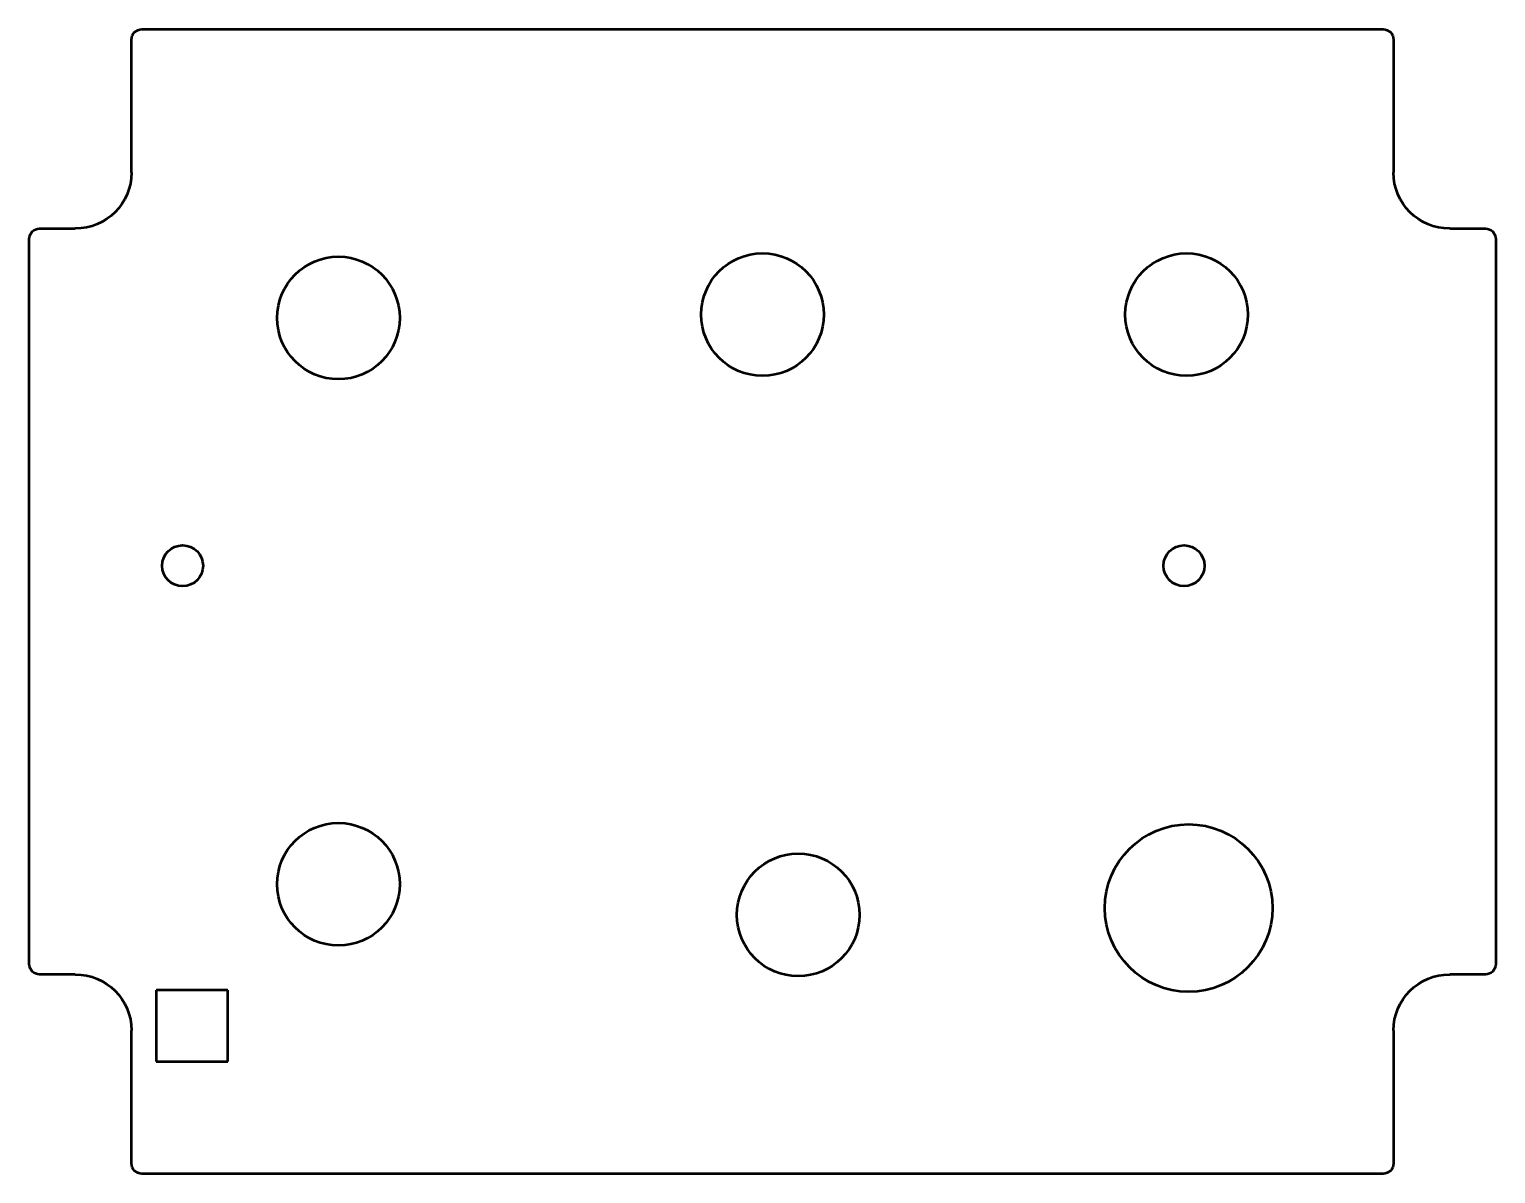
# Model space of a CAD drawing. Header units: millimetres. Extents: x 134 to 277, y 106 to 218.
import ezdxf

# ---------------------------------------------------------------- set-up
doc = ezdxf.new("R2010")
doc.units = ezdxf.units.MM
doc.header["$LTSCALE"] = 0.75
doc.layers.add('Visible', color=7, linetype='Continuous', lineweight=50)

msp = doc.modelspace()

# ---------------------------------------------------------------- linework, layer by layer
at = {"layer": 'Visible'}
for p, q in [((143.993955, 203.848716), (143.993955, 216.848716)), ((144.993955, 217.848716), (266.493955, 217.848716)), ((267.493955, 216.848716), (267.493955, 203.848716)), ((134.993955, 198.348716), (138.493955, 198.348716)), ((272.993955, 198.348716), (276.493955, 198.348716)), ((133.993955, 126.348716), (133.993955, 197.348716)), ((277.493955, 197.348716), (277.493955, 126.348716)), ((138.493955, 125.348716), (134.993955, 125.348716)), ((276.493955, 125.348716), (272.993955, 125.348716)), ((146.410495, 123.820025), (146.410495, 116.820025)), ((153.410495, 123.820025), (146.410495, 123.820025)), ((153.410495, 116.820025), (153.410495, 123.820025)), ((143.993955, 106.848716), (143.993955, 119.848716)), ((267.493955, 119.848716), (267.493955, 106.848716)), ((146.410495, 116.820025), (153.410495, 116.820025)), ((266.493955, 105.848716), (144.993955, 105.848716))]:
    msp.add_line(p, q, dxfattribs=at)
for centre, radius in [((164.243955, 189.598716), 6), ((205.743955, 189.928716), 6), ((247.243955, 189.928716), 6), ((148.993955, 165.348716), 2), ((246.993955, 165.348716), 2), ((164.243955, 134.178716), 6), ((247.448956, 131.848716), 8.2), ((209.243955, 131.178716), 6)]:
    msp.add_circle(centre, radius, dxfattribs=at)
at = {"layer": 'Visible', "extrusion": (0, 0, -1)}
for centre, radius, start, end in [((-144.993955, 216.848716), 1, 0, 90), ((-266.493955, 216.848716), 1, 90, 180), ((-138.493955, 203.848716), 5.5, 180, 270), ((-272.993955, 203.848716), 5.5, 270, 0), ((-134.993955, 197.348716), 1, 0, 90), ((-276.493955, 197.348716), 1, 90, 180), ((-134.993955, 126.348716), 1, 270, 0), ((-276.493955, 126.348716), 1, 180, 270), ((-138.493955, 119.848716), 5.5, 90, 180), ((-272.993955, 119.848716), 5.5, 0, 90), ((-144.993955, 106.848716), 1, 270, 0), ((-266.493955, 106.848716), 1, 180, 270)]:
    msp.add_arc(centre, radius, start, end, dxfattribs=at)

doc.saveas('drawing.dxf')
